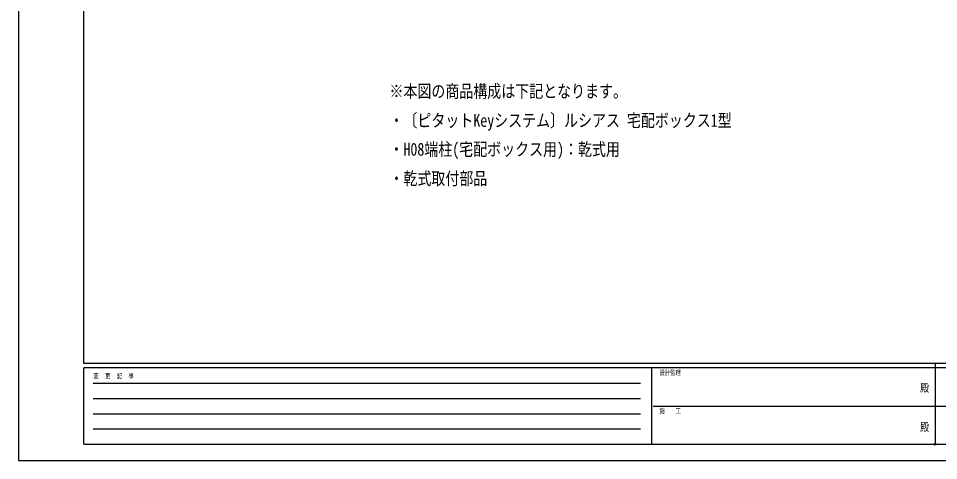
# Model space of a CAD drawing. Units: millimetres, scale not verified. Extents: x -2102 to 2102, y -1485 to 1485.
# Drawn here: x -2102 to 5, y -1485 to -472 of the extents above; entities that cross this region are included whole.
import ezdxf
from ezdxf.enums import TextEntityAlignment as Align

# ---------------------------------------------------------------- set-up
doc = ezdxf.new("R2010")
doc.units = ezdxf.units.MM
doc.header["$LTSCALE"] = 8
doc.header["$PDMODE"] = 32
doc.header["$PDSIZE"] = 4
doc.layers.add('0-1_USER1', color=3, linetype='Continuous')
doc.layers.add('0-6_YKK_ZWAK', color=7, linetype='Continuous')
doc.styles.add('ＭＳ ゴシック', font='')
doc.styles.get('ＭＳ ゴシック').set_extended_font_data('MS Gothic')

msp = doc.modelspace()

# ---------------------------------------------------------------- linework, layer by layer
at = {"layer": '0-6_YKK_ZWAK'}
for p, q in [((-1952.49, -1262.5), (-1952.49, 1387.5)), ((1947.51, -1262.5), (-1952.49, -1262.5)), ((-2.49, -1262.5), (-2.49, -1447.5)), ((-652.49, -1272.5), (-1952.49, -1272.5)), ((-1952.49, -1447.5), (-1952.49, -1272.5)), ((-652.49, -1272.5), (-652.49, -1447.5)), ((-2.49, -1272.5), (-652.49, -1272.5)), ((647.51, -1272.5), (-2.49, -1272.5)), ((-1931.24, -1307.5), (-677.49, -1307.5)), ((-1931.24, -1342.5), (-677.49, -1342.5)), ((-648.74, -1360), (-2.49, -1360)), ((-2.49, -1360), (647.51, -1360)), ((-1931.24, -1377.5), (-677.49, -1377.5)), ((-1931.24, -1412.5), (-677.49, -1412.5)), ((-1952.49, -1447.5), (-652.49, -1447.5)), ((-652.49, -1447.5), (-2.49, -1447.5)), ((-2.49, -1447.5), (647.51, -1447.5))]:
    msp.add_line(p, q, dxfattribs=at)
msp.add_lwpolyline([(-2102.5, -1485), (2102.5, -1485), (2102.5, 1485), (-2102.5, 1485)], close=True, dxfattribs=at)
msp.add_point((-2.49, -1447.5), dxfattribs=at)

# ---------------------------------------------------------------- texts
at = {"layer": '0-1_USER1', "style": 'ＭＳ ゴシック', "width": 0.8}
for s, p in [('※本図の商品構成は下記となります。', (-1252.5, -662)), ('・〔ピタットKeyシステム〕ルシアス 宅配ボックス1型', (-1252.5, -729)), ('・H08端柱(宅配ボックス用)：乾式用', (-1252.5, -795)), ('・乾式取付部品', (-1252.5, -862))]:
    msp.add_text(s, height=29.33, dxfattribs=at).set_placement(p, align=Align.BOTTOM_LEFT)
at = {"layer": '0-6_YKK_ZWAK', "style": 'ＭＳ ゴシック', "width": 0.8}
for s, height, p in [('変  更  記  事', 11, (-1930.655, -1300)), ('設計監理', 11, (-634.157, -1292.5)), ('殿', 18.33, (-36.833, -1332.917)), ('施\u3000\u3000工', 11, (-634.157, -1380)), ('殿', 18.33, (-36.833, -1422.917))]:
    msp.add_text(s, height=height, dxfattribs=at).set_placement(p, align=Align.BOTTOM_LEFT)

doc.saveas('drawing.dxf')
